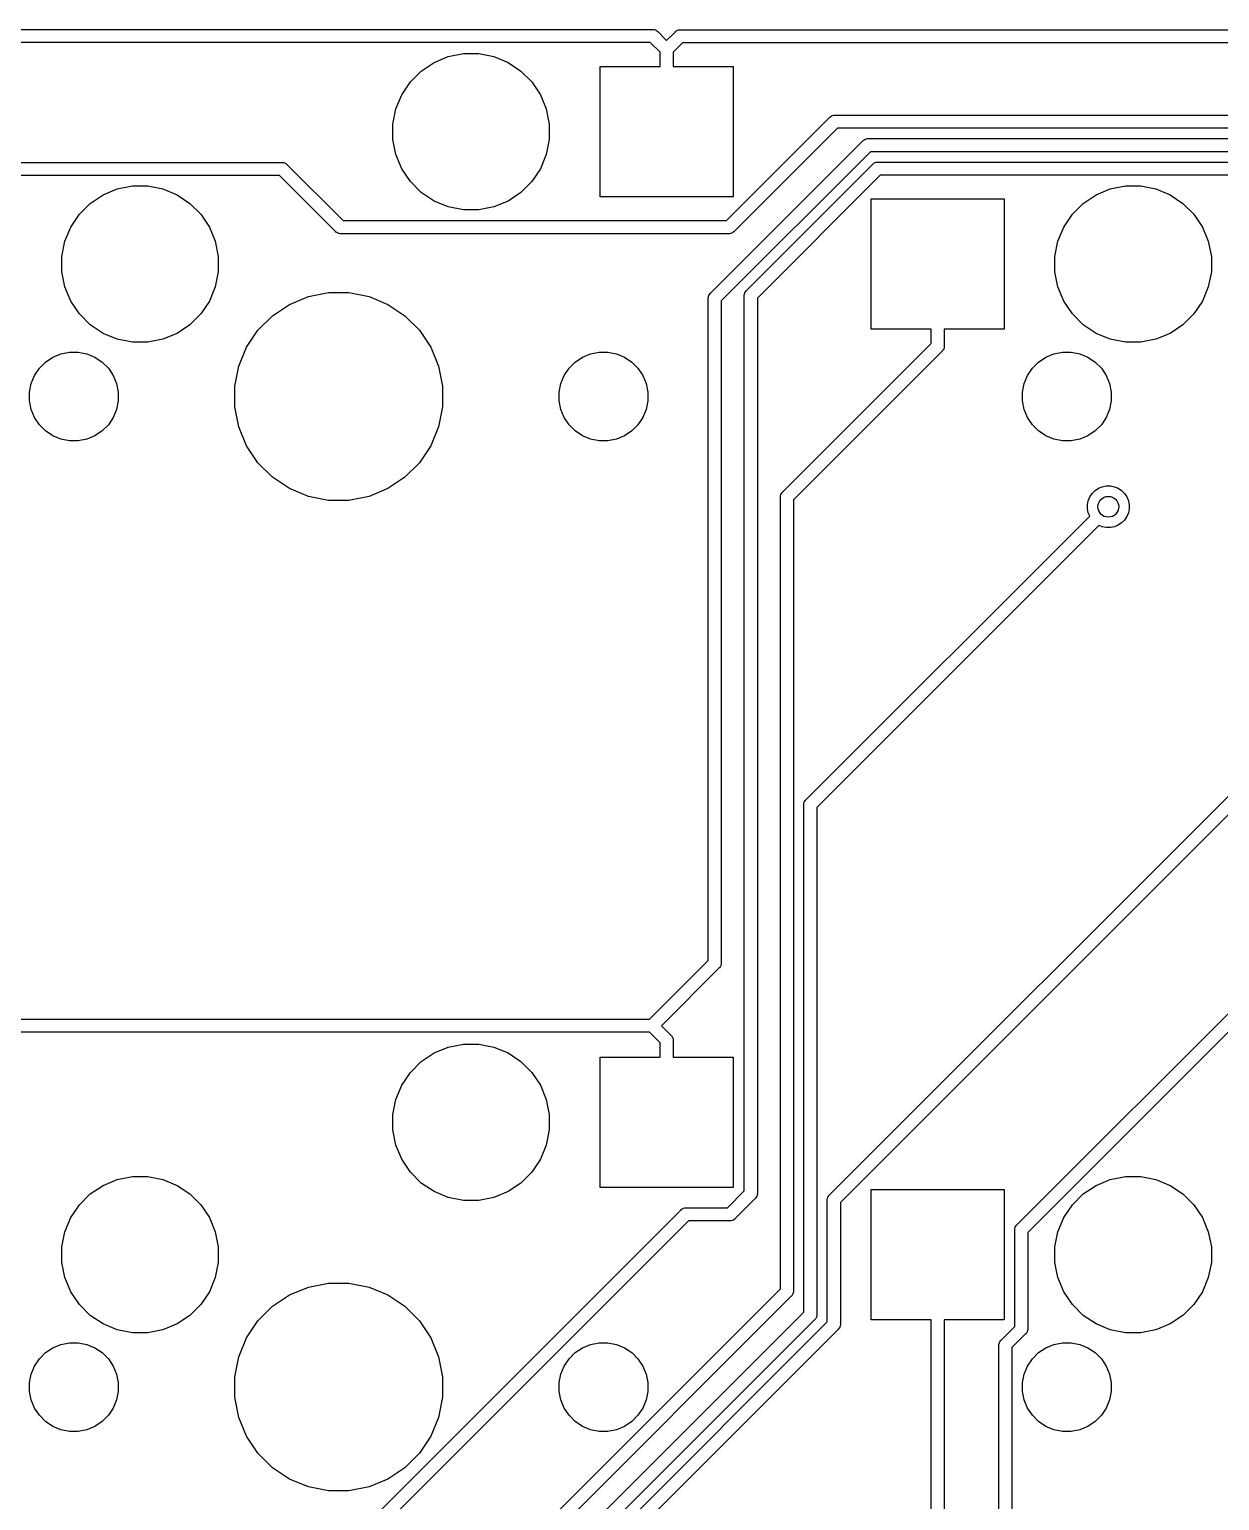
# Model space of a CAD drawing. Extents: x 1.2 to 14.9, y -4.9 to -0.3.
# Drawn here: x 6.606 to 7.505, y -1.569 to -0.458 of the extents above; entities that cross this region are included whole.
import ezdxf

# ---------------------------------------------------------------- set-up
doc = ezdxf.new("R2010")
doc.units = 0
doc.header["$MEASUREMENT"] = 0
doc.layers.add('BLACK', color=7, linetype='CONTINUOUS')

msp = doc.modelspace()

# ---------------------------------------------------------------- linework, layer by layer
at = {"layer": 'BLACK', "linetype": 'CONTINUOUS'}
for p, q in [((6.3482, -0.45774), (7.07708, -0.45774)), ((7.07708, -0.45774), (7.07732, -0.457716)), ((7.07732, -0.457716), (7.07756, -0.45774)), ((7.07756, -0.45774), (7.07756, -0.45774)), ((7.07756, -0.45774), (7.07828, -0.457811)), ((7.07828, -0.457811), (7.07921, -0.458093)), ((7.07921, -0.458093), (7.08007, -0.45855)), ((7.08007, -0.45855), (7.08082, -0.459165)), ((7.08082, -0.459165), (7.08097, -0.459353)), ((7.08097, -0.459353), (7.08764, -0.466021)), ((7.08764, -0.466021), (7.094, -0.459663)), ((7.094, -0.459663), (7.09415, -0.459476)), ((7.09415, -0.459476), (7.09434, -0.459322)), ((7.09434, -0.459322), (7.0949, -0.458861)), ((7.09434, -0.459322), (7.09434, -0.459322)), ((7.0949, -0.458861), (7.09575, -0.458404)), ((7.09575, -0.458404), (7.0958, -0.458391)), ((7.0958, -0.458391), (7.09668, -0.458122)), ((7.09668, -0.458122), (7.0974, -0.458051)), ((7.0974, -0.458051), (7.09765, -0.458027)), ((7.0974, -0.458051), (7.0974, -0.458051)), ((7.09765, -0.458027), (7.09789, -0.458051)), ((7.09789, -0.458051), (7.82739, -0.458051)), ((7.07528, -0.467583), (6.35, -0.467583)), ((6.92277, -0.478214), (6.93418, -0.475945)), ((6.93418, -0.475945), (6.94582, -0.475945)), ((6.94582, -0.475945), (6.95723, -0.478214)), ((7.08272, -0.475019), (7.07528, -0.467583)), ((7.08272, -0.485787), (7.08272, -0.475019)), ((7.09968, -0.467894), (7.09256, -0.475019)), ((7.09256, -0.475019), (7.09256, -0.485787)), ((7.82559, -0.467894), (7.09968, -0.467894)), ((6.90235, -0.489129), (6.91203, -0.482666)), ((6.91203, -0.482666), (6.92277, -0.478214)), ((6.95723, -0.478214), (6.96797, -0.482666)), ((6.96797, -0.482666), (6.97765, -0.489129)), ((7.03744, -0.584213), (7.03744, -0.485787)), ((7.03744, -0.485787), (7.08272, -0.485787)), ((7.09256, -0.485787), (7.13783, -0.485787)), ((7.13783, -0.485787), (7.13783, -0.584213)), ((6.88767, -0.507027), (6.89413, -0.497355)), ((6.89413, -0.497355), (6.90235, -0.489129)), ((6.97765, -0.489129), (6.98587, -0.497355)), ((6.98587, -0.497355), (6.99233, -0.507027)), ((6.88321, -0.517774), (6.88767, -0.507027)), ((6.99233, -0.507027), (6.99679, -0.517774)), ((6.88094, -0.529184), (6.88321, -0.517774)), ((6.99679, -0.517774), (6.99906, -0.529184)), ((6.88094, -0.540816), (6.88094, -0.529184)), ((6.99906, -0.529184), (6.99906, -0.540816)), ((7.13298, -0.602173), (7.21103, -0.524116)), ((7.21672, -0.532346), (7.13867, -0.610403)), ((7.21103, -0.524116), (7.21119, -0.523929)), ((7.21119, -0.523929), (7.21138, -0.523775)), ((7.21138, -0.523775), (7.21194, -0.523314)), ((7.21138, -0.523775), (7.21138, -0.523775)), ((7.21194, -0.523314), (7.21279, -0.522857)), ((7.21279, -0.522857), (7.21372, -0.522575)), ((7.21372, -0.522575), (7.21444, -0.522504)), ((7.21444, -0.522504), (7.21469, -0.52248)), ((7.21444, -0.522504), (7.21444, -0.522504)), ((7.21469, -0.52248), (7.21493, -0.522504)), ((7.21493, -0.522504), (7.56212, -0.522504)), ((7.56032, -0.532346), (7.21672, -0.532346)), ((6.88321, -0.552226), (6.88094, -0.540816)), ((6.99906, -0.540816), (6.99679, -0.552226)), ((7.12075, -0.657058), (7.23596, -0.541844)), ((7.23596, -0.541844), (7.23611, -0.541657)), ((7.23611, -0.541657), (7.2363, -0.541503)), ((7.2363, -0.541503), (7.23686, -0.541042)), ((7.2363, -0.541503), (7.2363, -0.541503)), ((7.23686, -0.541042), (7.23772, -0.540585)), ((7.23686, -0.541042), (7.23686, -0.541042)), ((7.23686, -0.541042), (7.23686, -0.541042)), ((7.23772, -0.540585), (7.23865, -0.540304)), ((7.23865, -0.540304), (7.23937, -0.540232)), ((7.23937, -0.540232), (7.23961, -0.540209)), ((7.23937, -0.540232), (7.23937, -0.540232)), ((7.23961, -0.540209), (7.23985, -0.540232)), ((7.23985, -0.540232), (7.55477, -0.540232)), ((6.88767, -0.562973), (6.88321, -0.552226)), ((6.99679, -0.552226), (6.99233, -0.562973)), ((7.24165, -0.550075), (7.12898, -0.662747)), ((7.55298, -0.550075), (7.24165, -0.550075)), ((6.46449, -0.558205), (6.79702, -0.558205)), ((6.79702, -0.558205), (6.79726, -0.558181)), ((6.79726, -0.558181), (6.7975, -0.558205)), ((6.7975, -0.558205), (6.79751, -0.558205)), ((6.79751, -0.558205), (6.79823, -0.558276)), ((6.79823, -0.558276), (6.79916, -0.558557)), ((6.79916, -0.558557), (6.80001, -0.559014)), ((6.80001, -0.559014), (6.80076, -0.559629)), ((6.80076, -0.559629), (6.80091, -0.559817)), ((6.80091, -0.559817), (6.84327, -0.602173)), ((6.89413, -0.572645), (6.88767, -0.562973)), ((6.99233, -0.562973), (6.98587, -0.572645)), ((7.14795, -0.654924), (7.24331, -0.559573)), ((7.24331, -0.559573), (7.24346, -0.559385)), ((7.24346, -0.559385), (7.24365, -0.559231)), ((7.24365, -0.559231), (7.24411, -0.55885)), ((7.24365, -0.559231), (7.24365, -0.559231)), ((7.24411, -0.55885), (7.24421, -0.55877)), ((7.24421, -0.55877), (7.24506, -0.558313)), ((7.24506, -0.558313), (7.24599, -0.558032)), ((7.24599, -0.558032), (7.24672, -0.557961)), ((7.24672, -0.557961), (7.24696, -0.557937)), ((7.24672, -0.557961), (7.24672, -0.557961)), ((7.24696, -0.557937), (7.2472, -0.557961)), ((7.2472, -0.557961), (7.54743, -0.557961)), ((6.79523, -0.568047), (6.46629, -0.568047)), ((6.67277, -0.578214), (6.68418, -0.575945)), ((6.68418, -0.575945), (6.69582, -0.575945)), ((6.69582, -0.575945), (6.70723, -0.578214)), ((6.83758, -0.610404), (6.79523, -0.568047)), ((6.90235, -0.580871), (6.89413, -0.572645)), ((6.98587, -0.572645), (6.97765, -0.580871)), ((7.249, -0.567803), (7.15619, -0.660613)), ((7.54563, -0.567803), (7.249, -0.567803)), ((7.42277, -0.578214), (7.43418, -0.575945)), ((7.43418, -0.575945), (7.44582, -0.575945)), ((7.44582, -0.575945), (7.45723, -0.578214)), ((6.65235, -0.589129), (6.66203, -0.582666)), ((6.66203, -0.582666), (6.67277, -0.578214)), ((6.70723, -0.578214), (6.71797, -0.582666)), ((6.71797, -0.582666), (6.72765, -0.589129)), ((6.91203, -0.587334), (6.90235, -0.580871)), ((6.92277, -0.591786), (6.91203, -0.587334)), ((6.96797, -0.587334), (6.95723, -0.591786)), ((6.97765, -0.580871), (6.96797, -0.587334)), ((7.13783, -0.584213), (7.03744, -0.584213)), ((7.24217, -0.684213), (7.24217, -0.585787)), ((7.24217, -0.585787), (7.34256, -0.585787)), ((7.34256, -0.585787), (7.34256, -0.684213)), ((7.40235, -0.589129), (7.41203, -0.582666)), ((7.41203, -0.582666), (7.42277, -0.578214)), ((7.45723, -0.578214), (7.46797, -0.582666)), ((7.46797, -0.582666), (7.47765, -0.589129)), ((6.63767, -0.607027), (6.64413, -0.597355)), ((6.64413, -0.597355), (6.65235, -0.589129)), ((6.72765, -0.589129), (6.73587, -0.597355)), ((6.73587, -0.597355), (6.74233, -0.607027)), ((6.93418, -0.594055), (6.92277, -0.591786)), ((6.94582, -0.594055), (6.93418, -0.594055)), ((6.95723, -0.591786), (6.94582, -0.594055)), ((7.38767, -0.607027), (7.39413, -0.597355)), ((7.39413, -0.597355), (7.40235, -0.589129)), ((7.47765, -0.589129), (7.48587, -0.597355)), ((7.48587, -0.597355), (7.49233, -0.607027)), ((6.63321, -0.617774), (6.63767, -0.607027)), ((6.74233, -0.607027), (6.74679, -0.617774)), ((6.83774, -0.610591), (6.83758, -0.610404)), ((6.83792, -0.610745), (6.83774, -0.610591)), ((6.83848, -0.611206), (6.83792, -0.610745)), ((6.84327, -0.602173), (7.13298, -0.602173)), ((7.13851, -0.610591), (7.13776, -0.611206)), ((7.13867, -0.610403), (7.13851, -0.610591)), ((7.38321, -0.617774), (7.38767, -0.607027)), ((7.49233, -0.607027), (7.49679, -0.617774)), ((6.63094, -0.629184), (6.63321, -0.617774)), ((6.74679, -0.617774), (6.74906, -0.629184)), ((6.83934, -0.611662), (6.83848, -0.611206)), ((6.83934, -0.611663), (6.83934, -0.611662)), ((6.84027, -0.611945), (6.83934, -0.611663)), ((6.84099, -0.612016), (6.84027, -0.611945)), ((6.84123, -0.612039), (6.84099, -0.612016)), ((6.84099, -0.612016), (6.84099, -0.612016)), ((6.84147, -0.612016), (6.84123, -0.612039)), ((7.13477, -0.612016), (6.84147, -0.612016)), ((7.13502, -0.612039), (7.13477, -0.612016)), ((7.13526, -0.612016), (7.13502, -0.612039)), ((7.13598, -0.611945), (7.13526, -0.612016)), ((7.13526, -0.612016), (7.13526, -0.612016)), ((7.13691, -0.611663), (7.13598, -0.611945)), ((7.13776, -0.611206), (7.13691, -0.611663)), ((7.38094, -0.629184), (7.38321, -0.617774)), ((7.49679, -0.617774), (7.49906, -0.629184)), ((6.63094, -0.640816), (6.63094, -0.629184)), ((6.74906, -0.629184), (6.74906, -0.640816)), ((7.38094, -0.640816), (7.38094, -0.629184)), ((7.49906, -0.629184), (7.49906, -0.640816)), ((6.63321, -0.652226), (6.63094, -0.640816)), ((6.74906, -0.640816), (6.74679, -0.652226)), ((7.38321, -0.652226), (7.38094, -0.640816)), ((7.49906, -0.640816), (7.49679, -0.652226)), ((6.63767, -0.662973), (6.63321, -0.652226)), ((6.74679, -0.652226), (6.74233, -0.662973)), ((7.14715, -0.655827), (7.14777, -0.655078)), ((7.14777, -0.655078), (7.14795, -0.654924)), ((7.38767, -0.662973), (7.38321, -0.652226)), ((7.49679, -0.652226), (7.49233, -0.662973)), ((6.64413, -0.672645), (6.63767, -0.662973)), ((6.74233, -0.662973), (6.73587, -0.672645)), ((6.78996, -0.674025), (6.80282, -0.665434)), ((6.80282, -0.665434), (6.8171, -0.659517)), ((6.8171, -0.659517), (6.83227, -0.6565)), ((6.83227, -0.6565), (6.84773, -0.6565)), ((6.84773, -0.6565), (6.8629, -0.659517)), ((6.8629, -0.659517), (6.87718, -0.665434)), ((6.87718, -0.665434), (6.89004, -0.674025)), ((7.11911, -0.660709), (7.11913, -0.660468)), ((7.11913, -0.66095), (7.11911, -0.660709)), ((7.11913, -0.660467), (7.11921, -0.659744)), ((7.11913, -0.660468), (7.11913, -0.660467)), ((7.11913, -1.16094), (7.11913, -0.66095)), ((7.11921, -0.659744), (7.11949, -0.658816)), ((7.11949, -0.658816), (7.11994, -0.657961)), ((7.11994, -0.657961), (7.12056, -0.657212)), ((7.12056, -0.657212), (7.12075, -0.657058)), ((7.12898, -0.662747), (7.12898, -1.16274)), ((7.14632, -0.658575), (7.14634, -0.658334)), ((7.14634, -0.658816), (7.14632, -0.658575)), ((7.14634, -0.658333), (7.14641, -0.65761)), ((7.14634, -0.658334), (7.14634, -0.658333)), ((7.14634, -1.33508), (7.14634, -0.658816)), ((7.14641, -0.65761), (7.1467, -0.656682)), ((7.1467, -0.656682), (7.14715, -0.655827)), ((7.15619, -0.660613), (7.15619, -1.33688)), ((7.39413, -0.672645), (7.38767, -0.662973)), ((7.49233, -0.662973), (7.48587, -0.672645)), ((6.65235, -0.680871), (6.64413, -0.672645)), ((6.73587, -0.672645), (6.72765, -0.680871)), ((6.77903, -0.684959), (6.78996, -0.674025)), ((6.89004, -0.674025), (6.90097, -0.684959)), ((7.40235, -0.680871), (7.39413, -0.672645)), ((7.48587, -0.672645), (7.47765, -0.680871)), ((6.66203, -0.687334), (6.65235, -0.680871)), ((6.67277, -0.691786), (6.66203, -0.687334)), ((6.71797, -0.687334), (6.70723, -0.691786)), ((6.72765, -0.680871), (6.71797, -0.687334)), ((6.77043, -0.697816), (6.77903, -0.684959)), ((6.90097, -0.684959), (6.90957, -0.697816)), ((7.28744, -0.684213), (7.24217, -0.684213)), ((7.28744, -0.694981), (7.28744, -0.684213)), ((7.34256, -0.684213), (7.29728, -0.684213)), ((7.29728, -0.684213), (7.29728, -0.696779)), ((7.41203, -0.687334), (7.40235, -0.680871)), ((7.42277, -0.691786), (7.41203, -0.687334)), ((7.46797, -0.687334), (7.45723, -0.691786)), ((7.47765, -0.680871), (7.46797, -0.687334)), ((6.68418, -0.694055), (6.67277, -0.691786)), ((6.69582, -0.694055), (6.68418, -0.694055)), ((6.70723, -0.691786), (6.69582, -0.694055)), ((6.76452, -0.712102), (6.77043, -0.697816)), ((6.90957, -0.697816), (6.91548, -0.712102)), ((7.17518, -0.807243), (7.28744, -0.694981)), ((7.29647, -0.699767), (7.29601, -0.700329)), ((7.2965, -0.699717), (7.29647, -0.699767)), ((7.29693, -0.698912), (7.2965, -0.699717)), ((7.29721, -0.697984), (7.29693, -0.698912)), ((7.29728, -0.697261), (7.29721, -0.697984)), ((7.29728, -0.696779), (7.29731, -0.69702)), ((7.29731, -0.69702), (7.29728, -0.697261)), ((7.29728, -0.697261), (7.29728, -0.697261)), ((7.43418, -0.694055), (7.42277, -0.691786)), ((7.44582, -0.694055), (7.43418, -0.694055)), ((7.45723, -0.691786), (7.44582, -0.694055)), ((6.61398, -0.713645), (6.61864, -0.708979)), ((6.61864, -0.708979), (6.62413, -0.705313)), ((6.62413, -0.705313), (6.63023, -0.702787)), ((6.63023, -0.702787), (6.6367, -0.7015)), ((6.6367, -0.7015), (6.6433, -0.7015)), ((6.6433, -0.7015), (6.64977, -0.702787)), ((6.64977, -0.702787), (6.65587, -0.705313)), ((6.65587, -0.705313), (6.66135, -0.708979)), ((6.66135, -0.708979), (6.66602, -0.713645)), ((7.01398, -0.713645), (7.01865, -0.708979)), ((7.01865, -0.708979), (7.02413, -0.705313)), ((7.02413, -0.705313), (7.03023, -0.702787)), ((7.03023, -0.702787), (7.0367, -0.7015)), ((7.0367, -0.7015), (7.0433, -0.7015)), ((7.0433, -0.7015), (7.04977, -0.702787)), ((7.04977, -0.702787), (7.05587, -0.705313)), ((7.05587, -0.705313), (7.06135, -0.708979)), ((7.06135, -0.708979), (7.06602, -0.713645)), ((7.29567, -0.70067), (7.18341, -0.812932)), ((7.29586, -0.700516), (7.29567, -0.70067)), ((7.29601, -0.700329), (7.29586, -0.700516)), ((7.29601, -0.700329), (7.29601, -0.700329)), ((7.36398, -0.713645), (7.36864, -0.708979)), ((7.36864, -0.708979), (7.37413, -0.705313)), ((7.37413, -0.705313), (7.38023, -0.702787)), ((7.38023, -0.702787), (7.3867, -0.7015)), ((7.3867, -0.7015), (7.3933, -0.7015)), ((7.3933, -0.7015), (7.39977, -0.702787)), ((7.39977, -0.702787), (7.40587, -0.705313)), ((7.40587, -0.705313), (7.41135, -0.708979)), ((7.41135, -0.708979), (7.41602, -0.713645)), ((6.60779, -0.725228), (6.61031, -0.719132)), ((6.61031, -0.719132), (6.61398, -0.713645)), ((6.66602, -0.713645), (6.66969, -0.719132)), ((6.66969, -0.719132), (6.67221, -0.725228)), ((6.7615, -0.727268), (6.76452, -0.712102)), ((6.91548, -0.712102), (6.9185, -0.727268)), ((7.00779, -0.725228), (7.01031, -0.719132)), ((7.01031, -0.719132), (7.01398, -0.713645)), ((7.06602, -0.713645), (7.06969, -0.719132)), ((7.06969, -0.719132), (7.07221, -0.725228)), ((7.35779, -0.725228), (7.36031, -0.719132)), ((7.36031, -0.719132), (7.36398, -0.713645)), ((7.41602, -0.713645), (7.41969, -0.719132)), ((7.41969, -0.719132), (7.42221, -0.725228)), ((6.6065, -0.731701), (6.60779, -0.725228)), ((6.6065, -0.738299), (6.6065, -0.731701)), ((6.67221, -0.725228), (6.6735, -0.731701)), ((6.6735, -0.731701), (6.6735, -0.738299)), ((6.7615, -0.742732), (6.7615, -0.727268)), ((6.9185, -0.727268), (6.9185, -0.742732)), ((7.0065, -0.731701), (7.00779, -0.725228)), ((7.0065, -0.738299), (7.0065, -0.731701)), ((7.07221, -0.725228), (7.0735, -0.731701)), ((7.0735, -0.731701), (7.0735, -0.738299)), ((7.3565, -0.731701), (7.35779, -0.725228)), ((7.3565, -0.738299), (7.3565, -0.731701)), ((7.42221, -0.725228), (7.4235, -0.731701)), ((7.4235, -0.731701), (7.4235, -0.738299)), ((6.60779, -0.744772), (6.6065, -0.738299)), ((6.6735, -0.738299), (6.67221, -0.744772)), ((6.76452, -0.757898), (6.7615, -0.742732)), ((6.9185, -0.742732), (6.91548, -0.757898)), ((7.00779, -0.744772), (7.0065, -0.738299)), ((7.0735, -0.738299), (7.07221, -0.744772)), ((7.35779, -0.744772), (7.3565, -0.738299)), ((7.4235, -0.738299), (7.42221, -0.744772)), ((6.61031, -0.750868), (6.60779, -0.744772)), ((6.61398, -0.756355), (6.61031, -0.750868)), ((6.66969, -0.750868), (6.66602, -0.756355)), ((6.67221, -0.744772), (6.66969, -0.750868)), ((7.01031, -0.750868), (7.00779, -0.744772)), ((7.01398, -0.756355), (7.01031, -0.750868)), ((7.06969, -0.750868), (7.06602, -0.756355)), ((7.07221, -0.744772), (7.06969, -0.750868)), ((7.36031, -0.750868), (7.35779, -0.744772)), ((7.36398, -0.756355), (7.36031, -0.750868)), ((7.41969, -0.750868), (7.41602, -0.756355)), ((7.42221, -0.744772), (7.41969, -0.750868)), ((6.61864, -0.761021), (6.61398, -0.756355)), ((6.62413, -0.764687), (6.61864, -0.761021)), ((6.63023, -0.767213), (6.62413, -0.764687)), ((6.65587, -0.764687), (6.64977, -0.767213)), ((6.66135, -0.761021), (6.65587, -0.764687)), ((6.66602, -0.756355), (6.66135, -0.761021)), ((6.77043, -0.772184), (6.76452, -0.757898)), ((6.91548, -0.757898), (6.90957, -0.772184)), ((7.01865, -0.761021), (7.01398, -0.756355)), ((7.02413, -0.764687), (7.01865, -0.761021)), ((7.03023, -0.767213), (7.02413, -0.764687)), ((7.05587, -0.764687), (7.04977, -0.767213)), ((7.06135, -0.761021), (7.05587, -0.764687)), ((7.06602, -0.756355), (7.06135, -0.761021)), ((7.36864, -0.761021), (7.36398, -0.756355)), ((7.37413, -0.764687), (7.36864, -0.761021)), ((7.38023, -0.767213), (7.37413, -0.764687)), ((7.40587, -0.764687), (7.39977, -0.767213)), ((7.41135, -0.761021), (7.40587, -0.764687)), ((7.41602, -0.756355), (7.41135, -0.761021)), ((6.6367, -0.7685), (6.63023, -0.767213)), ((6.6433, -0.7685), (6.6367, -0.7685)), ((6.64977, -0.767213), (6.6433, -0.7685)), ((6.77903, -0.785041), (6.77043, -0.772184)), ((6.90957, -0.772184), (6.90097, -0.785041)), ((7.0367, -0.7685), (7.03023, -0.767213)), ((7.0433, -0.7685), (7.0367, -0.7685)), ((7.04977, -0.767213), (7.0433, -0.7685)), ((7.3867, -0.7685), (7.38023, -0.767213)), ((7.3933, -0.7685), (7.3867, -0.7685)), ((7.39977, -0.767213), (7.3933, -0.7685)), ((6.78996, -0.795975), (6.77903, -0.785041)), ((6.90097, -0.785041), (6.89004, -0.795975)), ((6.80282, -0.804566), (6.78996, -0.795975)), ((6.89004, -0.795975), (6.87718, -0.804566)), ((6.8171, -0.810483), (6.80282, -0.804566)), ((6.83227, -0.8135), (6.8171, -0.810483)), ((6.8629, -0.810483), (6.84773, -0.8135)), ((6.87718, -0.804566), (6.8629, -0.810483)), ((7.17354, -0.810894), (7.17357, -0.810653)), ((7.17357, -0.811135), (7.17354, -0.810894)), ((7.17357, -0.810652), (7.17364, -0.809929)), ((7.17357, -0.810653), (7.17357, -0.810652)), ((7.17357, -1.40897), (7.17357, -0.811135)), ((7.17364, -0.809929), (7.17392, -0.809001)), ((7.17392, -0.809001), (7.17438, -0.808146)), ((7.17438, -0.808146), (7.17499, -0.807397)), ((7.17499, -0.807397), (7.17518, -0.807243)), ((7.40614, -0.813694), (7.40732, -0.810828)), ((7.40732, -0.810828), (7.40905, -0.808249)), ((7.40905, -0.808249), (7.41124, -0.806055)), ((7.41124, -0.806055), (7.41382, -0.804332)), ((7.41382, -0.804332), (7.41669, -0.803145)), ((7.41669, -0.803145), (7.41973, -0.802539)), ((7.41973, -0.802539), (7.42283, -0.802539)), ((7.42283, -0.802539), (7.42587, -0.803145)), ((7.42587, -0.803145), (7.42874, -0.804332)), ((7.42874, -0.804332), (7.43132, -0.806055)), ((7.43132, -0.806055), (7.43351, -0.808249)), ((7.43351, -0.808249), (7.43524, -0.810828)), ((7.43524, -0.810828), (7.43642, -0.813694)), ((6.84773, -0.8135), (6.83227, -0.8135)), ((7.18341, -0.812932), (7.18341, -1.41077)), ((7.40553, -0.816736), (7.40614, -0.813694)), ((7.40553, -0.819838), (7.40553, -0.816736)), ((7.40614, -0.822881), (7.40553, -0.819838)), ((7.43642, -0.813694), (7.43703, -0.816736)), ((7.43703, -0.819838), (7.43642, -0.822881)), ((7.43703, -0.816736), (7.43703, -0.819838)), ((7.19291, -1.0397), (7.40719, -0.825419)), ((7.41415, -0.832379), (7.20114, -1.04539)), ((7.40719, -0.825419), (7.40614, -0.822881)), ((7.41669, -0.83343), (7.41415, -0.832379)), ((7.41973, -0.834035), (7.41669, -0.83343)), ((7.42587, -0.83343), (7.42283, -0.834035)), ((7.42874, -0.832243), (7.42587, -0.83343)), ((7.43132, -0.83052), (7.42874, -0.832243)), ((7.43351, -0.828326), (7.43132, -0.83052)), ((7.43524, -0.825747), (7.43351, -0.828326)), ((7.43642, -0.822881), (7.43524, -0.825747)), ((7.42283, -0.834035), (7.41973, -0.834035)), ((7.21064, -1.33805), (7.54602, -1.00266)), ((7.55171, -1.01089), (7.21887, -1.34374)), ((7.19127, -1.04335), (7.19137, -1.04239)), ((7.1913, -1.04359), (7.19127, -1.04335)), ((7.1913, -1.42662), (7.1913, -1.04359)), ((7.19137, -1.04239), (7.19165, -1.04146)), ((7.19165, -1.04146), (7.1921, -1.0406)), ((7.1921, -1.0406), (7.19257, -1.04004)), ((7.19257, -1.04004), (7.19272, -1.03985)), ((7.19257, -1.04004), (7.19257, -1.04004)), ((7.19272, -1.03985), (7.19291, -1.0397)), ((7.35217, -1.36079), (7.67265, -1.04031)), ((7.20114, -1.04539), (7.20114, -1.42841)), ((7.67888, -1.048), (7.3604, -1.36648)), ((7.07469, -1.20538), (7.11913, -1.16094)), ((7.12736, -1.16663), (7.08369, -1.2103)), ((7.12755, -1.16647), (7.12736, -1.16663)), ((7.12806, -1.16586), (7.12755, -1.16647)), ((7.12817, -1.16572), (7.12806, -1.16586)), ((7.12862, -1.16487), (7.12817, -1.16572)), ((7.1288, -1.16428), (7.12862, -1.16487)), ((7.12891, -1.16394), (7.1288, -1.16428)), ((7.12898, -1.16322), (7.12891, -1.16394)), ((7.12898, -1.16274), (7.129, -1.16298)), ((7.129, -1.16298), (7.12898, -1.16322)), ((7.12898, -1.16322), (7.12898, -1.16322)), ((6.34878, -1.20538), (7.07469, -1.20538)), ((7.08369, -1.2103), (7.09095, -1.21755)), ((7.07469, -1.21522), (6.35058, -1.21522)), ((7.08272, -1.22324), (7.07469, -1.21522)), ((7.09095, -1.21755), (7.09113, -1.21771)), ((7.09113, -1.21771), (7.09129, -1.2179)), ((7.09129, -1.2179), (7.09129, -1.2179)), ((7.09129, -1.2179), (7.09175, -1.21846)), ((7.09175, -1.21846), (7.0921, -1.21912)), ((7.0921, -1.21912), (7.09221, -1.21931)), ((7.09221, -1.21931), (7.09249, -1.22024)), ((7.09249, -1.22024), (7.09256, -1.22096)), ((7.09256, -1.22096), (7.09256, -1.22096)), ((7.09256, -1.22096), (7.09258, -1.2212)), ((7.09258, -1.2212), (7.09256, -1.22145)), ((7.09256, -1.22145), (7.09256, -1.23401)), ((6.90235, -1.23735), (6.91203, -1.23089)), ((6.91203, -1.23089), (6.92277, -1.22644)), ((6.92277, -1.22644), (6.93418, -1.22417)), ((6.93418, -1.22417), (6.94582, -1.22417)), ((6.94582, -1.22417), (6.95723, -1.22644)), ((6.95723, -1.22644), (6.96797, -1.23089)), ((6.96797, -1.23089), (6.97765, -1.23735)), ((7.08272, -1.23401), (7.08272, -1.22324)), ((6.89413, -1.24558), (6.90235, -1.23735)), ((6.97765, -1.23735), (6.98587, -1.24558)), ((7.03744, -1.33244), (7.03744, -1.23401)), ((7.03744, -1.23401), (7.08272, -1.23401)), ((7.09256, -1.23401), (7.13783, -1.23401)), ((7.13783, -1.23401), (7.13783, -1.33244)), ((6.88321, -1.266), (6.88767, -1.25525)), ((6.88767, -1.25525), (6.89413, -1.24558)), ((6.98587, -1.24558), (6.99233, -1.25525)), ((6.99233, -1.25525), (6.99679, -1.266)), ((6.88094, -1.27741), (6.88321, -1.266)), ((6.99679, -1.266), (6.99906, -1.27741)), ((6.88094, -1.28904), (6.88094, -1.27741)), ((6.99906, -1.27741), (6.99906, -1.28904)), ((6.88321, -1.30045), (6.88094, -1.28904)), ((6.99906, -1.28904), (6.99679, -1.30045)), ((6.88767, -1.3112), (6.88321, -1.30045)), ((6.89413, -1.32087), (6.88767, -1.3112)), ((6.99233, -1.3112), (6.98587, -1.32087)), ((6.99679, -1.30045), (6.99233, -1.3112)), ((6.90235, -1.3291), (6.89413, -1.32087)), ((6.98587, -1.32087), (6.97765, -1.3291)), ((6.65235, -1.33735), (6.66203, -1.33089)), ((6.66203, -1.33089), (6.67277, -1.32644)), ((6.67277, -1.32644), (6.68418, -1.32417)), ((6.68418, -1.32417), (6.69582, -1.32417)), ((6.69582, -1.32417), (6.70723, -1.32644)), ((6.70723, -1.32644), (6.71797, -1.33089)), ((6.71797, -1.33089), (6.72765, -1.33735)), ((6.91203, -1.33556), (6.90235, -1.3291)), ((6.97765, -1.3291), (6.96797, -1.33556)), ((7.13783, -1.33244), (7.03744, -1.33244)), ((7.40235, -1.33735), (7.41203, -1.33089)), ((7.41203, -1.33089), (7.42277, -1.32644)), ((7.42277, -1.32644), (7.43418, -1.32417)), ((7.43418, -1.32417), (7.44582, -1.32417)), ((7.44582, -1.32417), (7.45723, -1.32644)), ((7.45723, -1.32644), (7.46797, -1.33089)), ((7.46797, -1.33089), (7.47765, -1.33735)), ((6.64413, -1.34558), (6.65235, -1.33735)), ((6.72765, -1.33735), (6.73587, -1.34558)), ((6.92277, -1.34001), (6.91203, -1.33556)), ((6.93418, -1.34228), (6.92277, -1.34001)), ((6.94582, -1.34228), (6.93418, -1.34228)), ((6.95723, -1.34001), (6.94582, -1.34228)), ((6.96797, -1.33556), (6.95723, -1.34001)), ((7.13352, -1.3479), (7.14634, -1.33508)), ((7.15457, -1.34077), (7.13921, -1.35613)), ((7.15476, -1.34062), (7.15457, -1.34077)), ((7.15491, -1.34043), (7.15476, -1.34062)), ((7.15538, -1.33987), (7.15491, -1.34043)), ((7.15491, -1.34043), (7.15491, -1.34043)), ((7.15583, -1.33901), (7.15538, -1.33985)), ((7.15538, -1.33985), (7.15538, -1.33987)), ((7.15611, -1.33809), (7.15583, -1.33901)), ((7.15619, -1.33736), (7.15611, -1.33809)), ((7.15619, -1.33688), (7.15621, -1.33712)), ((7.15621, -1.33712), (7.15619, -1.33736)), ((7.15619, -1.33736), (7.15619, -1.33736)), ((7.209, -1.3417), (7.20909, -1.34073)), ((7.20902, -1.34194), (7.209, -1.3417)), ((7.20902, -1.43396), (7.20902, -1.34194)), ((7.20909, -1.34073), (7.20938, -1.3398)), ((7.20938, -1.3398), (7.20983, -1.33895)), ((7.20983, -1.33895), (7.21029, -1.33839)), ((7.21029, -1.33839), (7.21045, -1.3382)), ((7.21029, -1.33839), (7.21029, -1.33839)), ((7.21045, -1.3382), (7.21064, -1.33805)), ((7.21887, -1.34374), (7.21887, -1.43576)), ((7.24217, -1.43244), (7.24217, -1.33401)), ((7.24217, -1.33401), (7.34256, -1.33401)), ((7.34256, -1.33401), (7.34256, -1.43244)), ((7.39413, -1.34558), (7.40235, -1.33735)), ((7.47765, -1.33735), (7.48587, -1.34558)), ((6.63321, -1.366), (6.63767, -1.35525)), ((6.63767, -1.35525), (6.64413, -1.34558)), ((6.65153, -1.79639), (7.0984, -1.34951)), ((6.73587, -1.34558), (6.74233, -1.35525)), ((6.74233, -1.35525), (6.74679, -1.366)), ((7.0984, -1.34951), (7.09856, -1.34933)), ((7.09856, -1.34933), (7.09875, -1.34917)), ((7.09875, -1.34917), (7.09931, -1.34871)), ((7.09875, -1.34917), (7.09875, -1.34917)), ((7.09931, -1.34871), (7.10016, -1.34825)), ((7.10016, -1.34825), (7.10024, -1.34823)), ((7.10024, -1.34823), (7.10109, -1.34797)), ((7.10109, -1.34797), (7.10181, -1.3479)), ((7.10181, -1.3479), (7.10206, -1.34788)), ((7.10181, -1.3479), (7.10181, -1.3479)), ((7.10206, -1.34788), (7.1023, -1.3479)), ((7.1023, -1.3479), (7.13352, -1.3479)), ((7.38321, -1.366), (7.38767, -1.35525)), ((7.38767, -1.35525), (7.39413, -1.34558)), ((7.48587, -1.34558), (7.49233, -1.35525)), ((7.49233, -1.35525), (7.49679, -1.366)), ((6.63094, -1.37741), (6.63321, -1.366)), ((7.10409, -1.35774), (6.65976, -1.80208)), ((6.74679, -1.366), (6.74906, -1.37741)), ((7.13532, -1.35774), (7.10409, -1.35774)), ((7.13556, -1.35777), (7.13532, -1.35774)), ((7.1358, -1.35774), (7.13556, -1.35777)), ((7.13653, -1.35767), (7.1358, -1.35774)), ((7.1358, -1.35774), (7.1358, -1.35774)), ((7.13746, -1.35739), (7.13653, -1.35767)), ((7.13831, -1.35693), (7.13746, -1.35739)), ((7.13906, -1.35632), (7.13831, -1.35693)), ((7.13921, -1.35613), (7.13906, -1.35632)), ((7.35054, -1.36444), (7.35056, -1.3642)), ((7.35056, -1.36468), (7.35054, -1.36444)), ((7.35056, -1.3642), (7.35063, -1.36348)), ((7.35056, -1.3642), (7.35056, -1.3642)), ((7.35056, -1.43745), (7.35056, -1.36468)), ((7.35063, -1.36348), (7.35091, -1.36255)), ((7.35091, -1.36255), (7.35137, -1.36169)), ((7.35137, -1.36169), (7.35198, -1.36094)), ((7.35198, -1.36094), (7.35217, -1.36079)), ((7.3604, -1.36648), (7.3604, -1.43925)), ((7.38094, -1.37741), (7.38321, -1.366)), ((7.49679, -1.366), (7.49906, -1.37741)), ((6.63094, -1.38904), (6.63094, -1.37741)), ((6.74906, -1.37741), (6.74906, -1.38904)), ((7.38094, -1.38904), (7.38094, -1.37741)), ((7.49906, -1.37741), (7.49906, -1.38904)), ((6.63321, -1.40045), (6.63094, -1.38904)), ((6.74906, -1.38904), (6.74679, -1.40045)), ((7.38321, -1.40045), (7.38094, -1.38904)), ((7.49906, -1.38904), (7.49679, -1.40045)), ((6.62558, -1.95696), (7.17357, -1.40897)), ((6.63767, -1.4112), (6.63321, -1.40045)), ((6.64413, -1.42087), (6.63767, -1.4112)), ((6.74233, -1.4112), (6.73587, -1.42087)), ((6.74679, -1.40045), (6.74233, -1.4112)), ((6.80282, -1.41366), (6.8171, -1.40774)), ((6.8171, -1.40774), (6.83227, -1.40472)), ((6.83227, -1.40472), (6.84773, -1.40472)), ((6.84773, -1.40472), (6.8629, -1.40774)), ((6.8629, -1.40774), (6.87718, -1.41366)), ((7.18341, -1.41125), (7.18334, -1.41197)), ((7.18341, -1.41077), (7.18343, -1.41101)), ((7.18343, -1.41101), (7.18341, -1.41125)), ((7.18341, -1.41125), (7.18341, -1.41125)), ((7.38767, -1.4112), (7.38321, -1.40045)), ((7.39413, -1.42087), (7.38767, -1.4112)), ((7.49233, -1.4112), (7.48587, -1.42087)), ((7.49679, -1.40045), (7.49233, -1.4112)), ((7.1818, -1.41466), (6.63381, -1.96264)), ((6.65235, -1.4291), (6.64413, -1.42087)), ((6.73587, -1.42087), (6.72765, -1.4291)), ((6.77903, -1.43318), (6.78996, -1.42225)), ((6.78996, -1.42225), (6.80282, -1.41366)), ((6.87718, -1.41366), (6.89004, -1.42225)), ((6.89004, -1.42225), (6.90097, -1.43318)), ((7.18198, -1.4145), (7.1818, -1.41466)), ((7.18214, -1.41432), (7.18198, -1.4145)), ((7.1826, -1.41376), (7.18214, -1.41432)), ((7.18214, -1.41432), (7.18214, -1.41432)), ((7.18306, -1.4129), (7.1826, -1.41375)), ((7.1826, -1.41375), (7.1826, -1.41376)), ((7.18334, -1.41197), (7.18306, -1.4129)), ((7.40235, -1.4291), (7.39413, -1.42087)), ((7.48587, -1.42087), (7.47765, -1.4291)), ((6.66203, -1.43556), (6.65235, -1.4291)), ((6.72765, -1.4291), (6.71797, -1.43556)), ((6.77043, -1.44604), (6.77903, -1.43318)), ((6.90097, -1.43318), (6.90957, -1.44604)), ((6.99129, -1.62662), (7.1913, -1.42662)), ((7.19953, -1.4323), (6.99952, -1.63231)), ((7.19971, -1.43215), (7.19953, -1.4323)), ((7.19987, -1.43196), (7.19971, -1.43215)), ((7.20033, -1.4314), (7.19987, -1.43196)), ((7.19987, -1.43196), (7.19987, -1.43196)), ((7.20079, -1.43055), (7.20033, -1.4314)), ((7.20091, -1.43014), (7.20079, -1.43055)), ((7.20107, -1.42962), (7.20091, -1.43014)), ((7.20114, -1.4289), (7.20107, -1.42962)), ((7.20114, -1.42841), (7.20116, -1.42865)), ((7.20116, -1.42865), (7.20114, -1.42889)), ((7.20114, -1.42889), (7.20114, -1.4289)), ((7.28744, -1.43244), (7.24217, -1.43244)), ((7.28744, -1.445), (7.28744, -1.43244)), ((7.34256, -1.43244), (7.29728, -1.43244)), ((7.29728, -1.43244), (7.29728, -1.65925)), ((7.41203, -1.43556), (7.40235, -1.4291)), ((7.47765, -1.4291), (7.46797, -1.43556)), ((6.67277, -1.44001), (6.66203, -1.43556)), ((6.68418, -1.44228), (6.67277, -1.44001)), ((6.69582, -1.44228), (6.68418, -1.44228)), ((6.70723, -1.44001), (6.69582, -1.44228)), ((6.71797, -1.43556), (6.70723, -1.44001)), ((7.02047, -1.62251), (7.20902, -1.43396)), ((7.21725, -1.43965), (7.0287, -1.6282)), ((7.21744, -1.4395), (7.21725, -1.43965)), ((7.2176, -1.43931), (7.21744, -1.4395)), ((7.21806, -1.43875), (7.2176, -1.43931)), ((7.2176, -1.43931), (7.2176, -1.43931)), ((7.21807, -1.43871), (7.21806, -1.43875)), ((7.21851, -1.43789), (7.21807, -1.43871)), ((7.21879, -1.43696), (7.21851, -1.43789)), ((7.21887, -1.43624), (7.21879, -1.43696)), ((7.21887, -1.43576), (7.21889, -1.436)), ((7.21889, -1.436), (7.21887, -1.43624)), ((7.21887, -1.43624), (7.21887, -1.43624)), ((7.34027, -1.44775), (7.35056, -1.43745)), ((7.35879, -1.44314), (7.3485, -1.45344)), ((7.35898, -1.44299), (7.35879, -1.44314)), ((7.35913, -1.4428), (7.35898, -1.44299)), ((7.35959, -1.44224), (7.35913, -1.4428)), ((7.35913, -1.4428), (7.35913, -1.4428)), ((7.36005, -1.44138), (7.35959, -1.44224)), ((7.36007, -1.44132), (7.36005, -1.44138)), ((7.36033, -1.44046), (7.36007, -1.44132)), ((7.3604, -1.43973), (7.36033, -1.44046)), ((7.3604, -1.43925), (7.36043, -1.43949)), ((7.36043, -1.43949), (7.3604, -1.43973)), ((7.3604, -1.43973), (7.3604, -1.43973)), ((7.42277, -1.44001), (7.41203, -1.43556)), ((7.43418, -1.44228), (7.42277, -1.44001)), ((7.44582, -1.44228), (7.43418, -1.44228)), ((7.45723, -1.44001), (7.44582, -1.44228)), ((7.46797, -1.43556), (7.45723, -1.44001)), ((6.61864, -1.4572), (6.62413, -1.45354)), ((6.62413, -1.45354), (6.63023, -1.45101)), ((6.63023, -1.45101), (6.6367, -1.44972)), ((6.6367, -1.44972), (6.6433, -1.44972)), ((6.6433, -1.44972), (6.64977, -1.45101)), ((6.64977, -1.45101), (6.65587, -1.45354)), ((6.65587, -1.45354), (6.66135, -1.4572)), ((6.76452, -1.46033), (6.77043, -1.44604)), ((6.90957, -1.44604), (6.91548, -1.46033)), ((7.01865, -1.4572), (7.02413, -1.45354)), ((7.02413, -1.45354), (7.03023, -1.45101)), ((7.03023, -1.45101), (7.0367, -1.44972)), ((7.0367, -1.44972), (7.0433, -1.44972)), ((7.0433, -1.44972), (7.04977, -1.45101)), ((7.04977, -1.45101), (7.05587, -1.45354)), ((7.05587, -1.45354), (7.06135, -1.4572)), ((7.28744, -1.66105), (7.28744, -1.445)), ((7.33863, -1.4514), (7.33865, -1.45116)), ((7.33865, -1.45164), (7.33863, -1.4514)), ((7.33865, -1.45116), (7.33872, -1.45043)), ((7.33865, -1.45116), (7.33865, -1.45116)), ((7.33865, -1.5867), (7.33865, -1.45164)), ((7.33872, -1.45043), (7.33901, -1.44951)), ((7.33901, -1.44951), (7.33946, -1.44865)), ((7.33946, -1.44865), (7.34008, -1.4479)), ((7.34008, -1.4479), (7.34027, -1.44775)), ((7.3485, -1.45344), (7.3485, -1.5849)), ((7.36864, -1.4572), (7.37413, -1.45354)), ((7.37413, -1.45354), (7.38023, -1.45101)), ((7.38023, -1.45101), (7.3867, -1.44972)), ((7.3867, -1.44972), (7.3933, -1.44972)), ((7.3933, -1.44972), (7.39977, -1.45101)), ((7.39977, -1.45101), (7.40587, -1.45354)), ((7.40587, -1.45354), (7.41135, -1.4572)), ((6.61031, -1.46736), (6.61398, -1.46187)), ((6.61398, -1.46187), (6.61864, -1.4572)), ((6.66135, -1.4572), (6.66602, -1.46187)), ((6.66602, -1.46187), (6.66969, -1.46736)), ((6.7615, -1.47549), (6.76452, -1.46033)), ((6.91548, -1.46033), (6.9185, -1.47549)), ((7.01031, -1.46736), (7.01398, -1.46187)), ((7.01398, -1.46187), (7.01865, -1.4572)), ((7.06135, -1.4572), (7.06602, -1.46187)), ((7.06602, -1.46187), (7.06969, -1.46736)), ((7.36031, -1.46736), (7.36398, -1.46187)), ((7.36398, -1.46187), (7.36864, -1.4572)), ((7.41135, -1.4572), (7.41602, -1.46187)), ((7.41602, -1.46187), (7.41969, -1.46736)), ((6.6065, -1.47992), (6.60779, -1.47345)), ((6.60779, -1.47345), (6.61031, -1.46736)), ((6.66969, -1.46736), (6.67221, -1.47345)), ((6.67221, -1.47345), (6.6735, -1.47992)), ((6.7615, -1.49096), (6.7615, -1.47549)), ((6.9185, -1.47549), (6.9185, -1.49096)), ((7.0065, -1.47992), (7.00779, -1.47345)), ((7.00779, -1.47345), (7.01031, -1.46736)), ((7.06969, -1.46736), (7.07221, -1.47345)), ((7.07221, -1.47345), (7.0735, -1.47992)), ((7.3565, -1.47992), (7.35779, -1.47345)), ((7.35779, -1.47345), (7.36031, -1.46736)), ((7.41969, -1.46736), (7.42221, -1.47345)), ((7.42221, -1.47345), (7.4235, -1.47992)), ((6.6065, -1.48652), (6.6065, -1.47992)), ((6.60779, -1.493), (6.6065, -1.48652)), ((6.6735, -1.48652), (6.67221, -1.493)), ((6.6735, -1.47992), (6.6735, -1.48652)), ((7.0065, -1.48652), (7.0065, -1.47992)), ((7.00779, -1.493), (7.0065, -1.48652)), ((7.0735, -1.48652), (7.07221, -1.493)), ((7.0735, -1.47992), (7.0735, -1.48652)), ((7.3565, -1.48652), (7.3565, -1.47992)), ((7.35779, -1.493), (7.3565, -1.48652)), ((7.4235, -1.48652), (7.42221, -1.493)), ((7.4235, -1.47992), (7.4235, -1.48652)), ((6.61031, -1.49909), (6.60779, -1.493)), ((6.61398, -1.50458), (6.61031, -1.49909)), ((6.66969, -1.49909), (6.66602, -1.50458)), ((6.67221, -1.493), (6.66969, -1.49909)), ((6.76452, -1.50612), (6.7615, -1.49096)), ((6.9185, -1.49096), (6.91548, -1.50612)), ((7.01031, -1.49909), (7.00779, -1.493)), ((7.01398, -1.50458), (7.01031, -1.49909)), ((7.06969, -1.49909), (7.06602, -1.50458)), ((7.07221, -1.493), (7.06969, -1.49909)), ((7.36031, -1.49909), (7.35779, -1.493)), ((7.36398, -1.50458), (7.36031, -1.49909)), ((7.41969, -1.49909), (7.41602, -1.50458)), ((7.42221, -1.493), (7.41969, -1.49909)), ((6.61864, -1.50925), (6.61398, -1.50458)), ((6.62413, -1.51291), (6.61864, -1.50925)), ((6.66135, -1.50925), (6.65587, -1.51291)), ((6.66602, -1.50458), (6.66135, -1.50925)), ((6.77043, -1.52041), (6.76452, -1.50612)), ((6.91548, -1.50612), (6.90957, -1.52041)), ((7.01865, -1.50925), (7.01398, -1.50458)), ((7.02413, -1.51291), (7.01865, -1.50925)), ((7.06135, -1.50925), (7.05587, -1.51291)), ((7.06602, -1.50458), (7.06135, -1.50925)), ((7.36864, -1.50925), (7.36398, -1.50458)), ((7.37413, -1.51291), (7.36864, -1.50925)), ((7.41135, -1.50925), (7.40587, -1.51291)), ((7.41602, -1.50458), (7.41135, -1.50925)), ((6.63023, -1.51544), (6.62413, -1.51291)), ((6.6367, -1.51672), (6.63023, -1.51544)), ((6.6433, -1.51672), (6.6367, -1.51672)), ((6.64977, -1.51544), (6.6433, -1.51672)), ((6.65587, -1.51291), (6.64977, -1.51544)), ((6.77903, -1.53327), (6.77043, -1.52041)), ((6.90957, -1.52041), (6.90097, -1.53327)), ((7.03023, -1.51544), (7.02413, -1.51291)), ((7.0367, -1.51672), (7.03023, -1.51544)), ((7.0433, -1.51672), (7.0367, -1.51672)), ((7.04977, -1.51544), (7.0433, -1.51672)), ((7.05587, -1.51291), (7.04977, -1.51544)), ((7.38023, -1.51544), (7.37413, -1.51291)), ((7.3867, -1.51672), (7.38023, -1.51544)), ((7.3933, -1.51672), (7.3867, -1.51672)), ((7.39977, -1.51544), (7.3933, -1.51672)), ((7.40587, -1.51291), (7.39977, -1.51544)), ((6.78996, -1.5442), (6.77903, -1.53327)), ((6.90097, -1.53327), (6.89004, -1.5442)), ((6.80282, -1.55279), (6.78996, -1.5442)), ((6.89004, -1.5442), (6.87718, -1.55279)), ((6.8171, -1.55871), (6.80282, -1.55279)), ((6.87718, -1.55279), (6.8629, -1.55871)), ((6.83227, -1.56172), (6.8171, -1.55871)), ((6.84773, -1.56172), (6.83227, -1.56172)), ((6.8629, -1.55871), (6.84773, -1.56172))]:
    msp.add_line(p, q, dxfattribs=at)
at = {"layer": 'BLACK'}
msp.add_circle((7.42128, -0.818287), 0.007874, dxfattribs=at)

doc.saveas('drawing.dxf')
